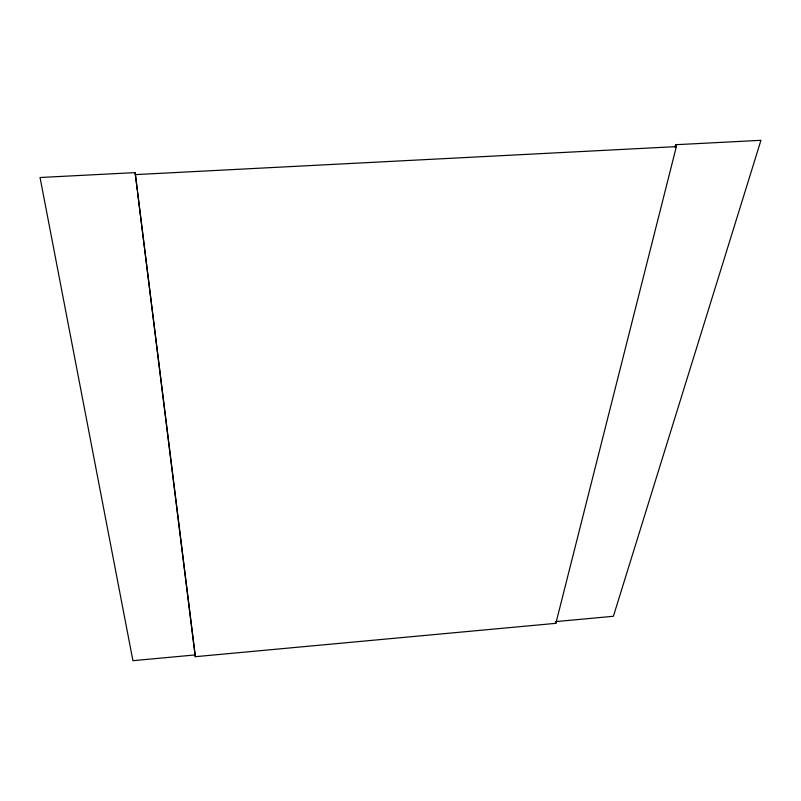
<?xml version="1.0" encoding="UTF-8"?>
<svg xmlns="http://www.w3.org/2000/svg" width="801" height="801" viewBox="0 0 801 801"><rect width="100%" height="100%" fill="white"/><g stroke="black" fill="none" stroke-linecap="round" stroke-linejoin="round"><path stroke-width="1.2" d="M674.983 147.154L675.593 144.721L760.95 140.315L613.396 616.279L555.453 621.636L555.864 623.328L195.264 656.7L135.139 172.605L40.05 177.512L132.926 660.685L195.174 654.928L195.264 656.7M555.864 623.328L676.364 146.613L675.593 144.721M135.199 174.628L676.364 146.613M135.139 172.605L137.301 189.967M137.612 192.44L195.013 653.686"/></g></svg>
